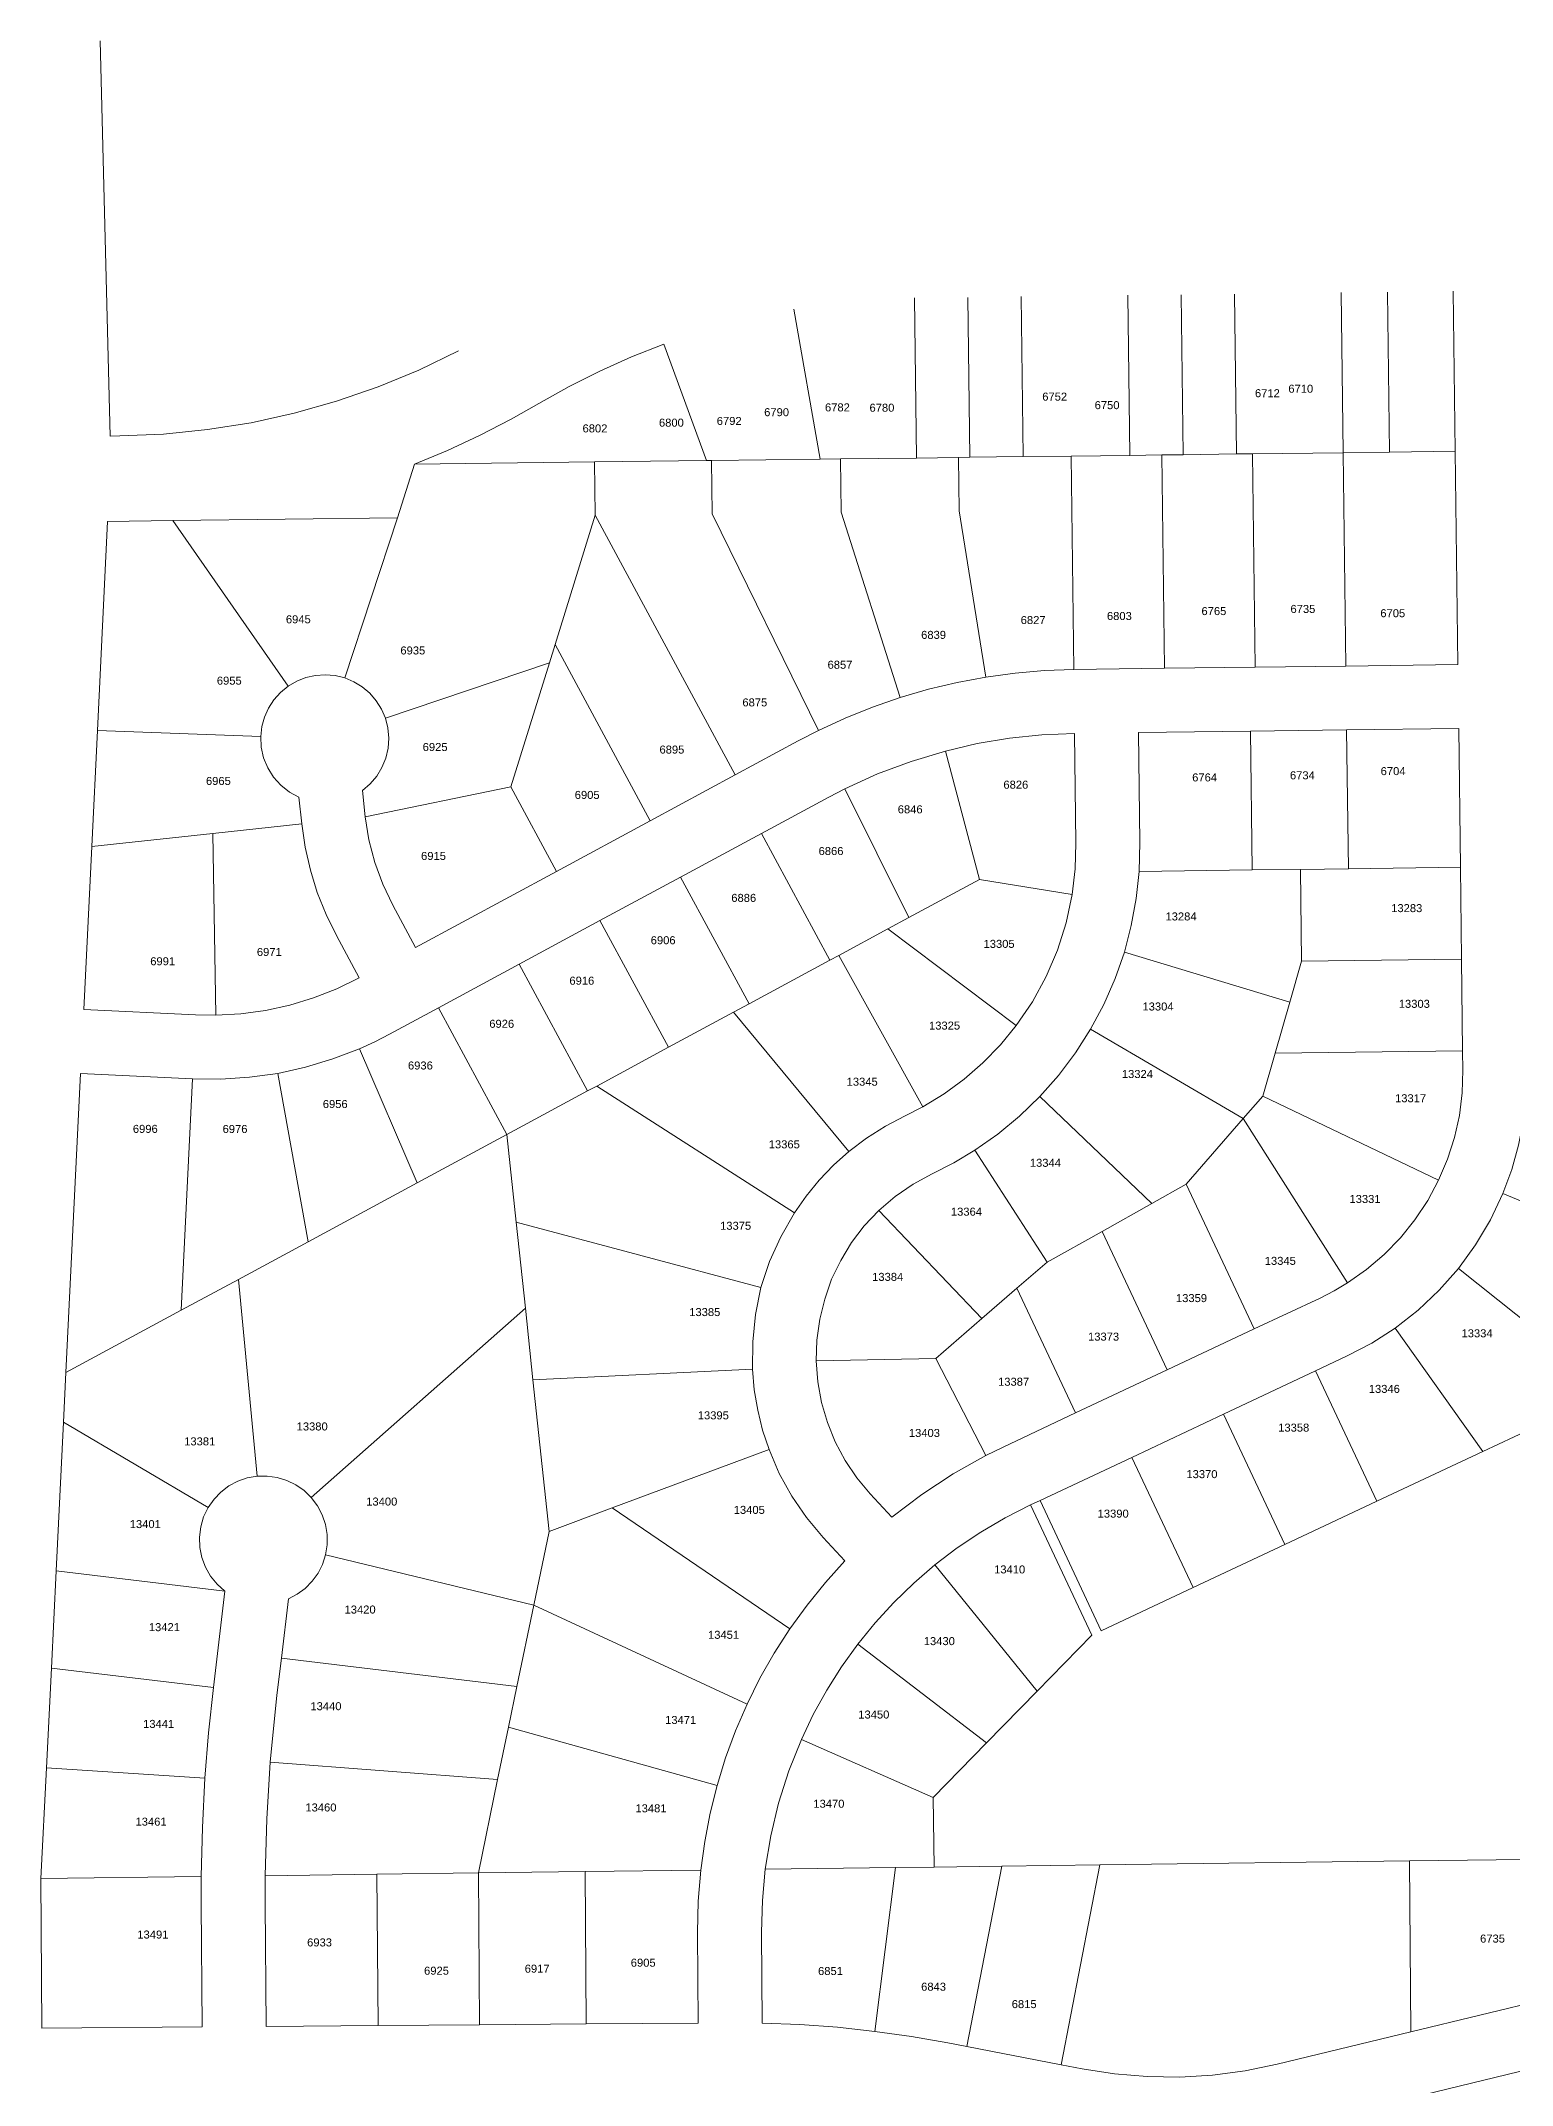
# Model space of a CAD drawing. Header units: feet. Extents: x 865220 to 2843432, y -2240498 to 970288.
# Drawn here: x 2830601 to 2831979, y 968175 to 970091 of the extents above; entities that cross this region are included whole.
import ezdxf
from ezdxf.enums import TextEntityAlignment as Align

# ---------------------------------------------------------------- set-up
doc = ezdxf.new("R2010")
doc.units = ezdxf.units.FT
doc.header["$LTSCALE"] = 0.015
doc.header["$MEASUREMENT"] = 0
doc.layers.add('Dakota County Addresses', color=7, linetype='Continuous')
doc.layers.add('Dakota County Parcels', color=7, linetype='Continuous')
doc.styles.add('Dimensions 100', font='arial.ttf')

# ---------------------------------------------------------------- blocks, each defined once
blk = doc.blocks.new('ACMAP_ANN_TEMPLATE_Dakota County Addresses')
at = {"layer": 'Dakota County Addresses', "style": 'Dimensions 100'}
blk.add_attdef('DakotaCountyAddress', text='', height=50, dxfattribs=at).set_placement((0, 0), align=Align.CENTER)

msp = doc.modelspace()

# ---------------------------------------------------------------- linework, layer by layer
at = {"layer": 'Dakota County Parcels', "lineweight": 5, "ltscale": 100}
for p, q in [((2830665.7, 969720.4), (2830656.1, 970090.8)), ((2831671.1, 969702.9), (2831669.2, 969852.9)), ((2831721.1, 969703.6), (2831719.2, 969853.5)), ((2831821.1, 969704.8), (2831819.2, 969854.8)), ((2831862.6, 969855.3), (2831864.5, 969705.3)), ((2831926, 969706.1), (2831924.2, 969856.1)), ((2831306.3, 969839.3), (2831330.9, 969698.7)), ((2831421.1, 969699.8), (2831419.3, 969849.8)), ((2831471.1, 969700.5), (2831469.3, 969850.4)), ((2831521.1, 969701.1), (2831519.3, 969851.1)), ((2831621.1, 969702.3), (2831619.2, 969852.3)), ((2831184.4, 969806.5), (2831224.5, 969697.4)), ((2831041.4, 969736.1), (2831067.3, 969750.8)), ((2830665.7, 969720.4), (2830674.5, 969720.6)), ((2831421.1, 969699.8), (2831350, 969699)), ((2831460.5, 969700.3), (2831421.1, 969699.8)), ((2831471.1, 969700.5), (2831460.5, 969700.3)), ((2831461.1, 969650.3), (2831460.5, 969700.3)), ((2831521.1, 969701.1), (2831471.1, 969700.5)), ((2831566.1, 969701.6), (2831521.1, 969701.1)), ((2831621.1, 969702.3), (2831566.1, 969701.6)), ((2831651.1, 969702.7), (2831621.1, 969702.3)), ((2831671.1, 969702.9), (2831651.1, 969702.7)), ((2831721.1, 969703.6), (2831671.1, 969702.9)), ((2831736.1, 969703.8), (2831721.1, 969703.6)), ((2831821.1, 969704.8), (2831736.1, 969703.8)), ((2831821.1, 969704.8), (2831864.5, 969705.3)), ((2831864.5, 969705.3), (2831926, 969706.1)), ((2831928.5, 969506.2), (2831926, 969706.1)), ((2830934.8, 969643.8), (2830950.8, 969694)), ((2830950.8, 969694), (2831119.5, 969696.1)), ((2831119.5, 969696.1), (2831224.5, 969697.4)), ((2831120.1, 969646.1), (2831119.5, 969696.1)), ((2831229.1, 969697.4), (2831224.5, 969697.4)), ((2831330.9, 969698.7), (2831229.1, 969697.4)), ((2831229.7, 969647.5), (2831229.1, 969697.4)), ((2831350, 969699), (2831330.9, 969698.7)), ((2831350.7, 969649), (2831350, 969699)), ((2830724.3, 969641.2), (2830934.8, 969643.8)), ((2830885.4, 969493.7), (2830934.8, 969643.8)), ((2831082.5, 969525.1), (2831120.1, 969646.1)), ((2831120.1, 969646.1), (2831251.4, 969402.9)), ((2831229.7, 969647.5), (2831329.4, 969444.5)), ((2831350.7, 969649), (2831406, 969475.4)), ((2831461.1, 969650.3), (2831486.3, 969494.5)), ((2830653.6, 969444.5), (2830663.2, 969640.4)), ((2830663.2, 969640.4), (2830724.3, 969641.2)), ((2830724.3, 969641.2), (2830832.4, 969485.9)), ((2830923.5, 969456), (2831077.2, 969508)), ((2831041, 969391.6), (2831077.2, 969508)), ((2831077.2, 969508), (2831082.5, 969525.1)), ((2831082.5, 969525.1), (2831171.7, 969359.9)), ((2831568.6, 969501.7), (2831653.6, 969502.7)), ((2831653.6, 969502.7), (2831738.6, 969503.8)), ((2831738.6, 969503.8), (2831823.5, 969504.8)), ((2831823.5, 969504.8), (2831928.5, 969506.2)), ((2830648.3, 969335.8), (2830653.6, 969444.5)), ((2830653.6, 969444.5), (2830806.7, 969438.9)), ((2831251.4, 969402.9), (2831310.4, 969434.7)), ((2831329.4, 969444.5), (2831310.4, 969434.7)), ((2831570.6, 969338.9), (2831569.3, 969441.7)), ((2831629.3, 969442.4), (2831734.3, 969443.7)), ((2831630.6, 969339.6), (2831629.3, 969442.4)), ((2831734.3, 969443.7), (2831824.3, 969444.9)), ((2831735.9, 969313.8), (2831734.3, 969443.7)), ((2831824.3, 969444.9), (2831929.3, 969446.2)), ((2831825.9, 969314.9), (2831824.3, 969444.9)), ((2831930.9, 969316.2), (2831929.3, 969446.2)), ((2831448.3, 969425.2), (2831480.1, 969304.8)), ((2831171.7, 969359.9), (2831251.4, 969402.9)), ((2830842.4, 969381.8), (2830845.1, 969357)), ((2830902, 969388.3), (2830904.7, 969363.4)), ((2830904.7, 969363.4), (2831041, 969391.6)), ((2831041, 969391.6), (2831083.7, 969312.4)), ((2831275.9, 969347.9), (2831338.9, 969381.9)), ((2831354, 969389.8), (2831338.9, 969381.9)), ((2831354, 969389.8), (2831414, 969269.1)), ((2830761.9, 969348), (2830845.1, 969357)), ((2831083.7, 969312.4), (2831171.7, 969359.9)), ((2830640.8, 969183), (2830648.3, 969335.8)), ((2830648.3, 969335.8), (2830761.9, 969348)), ((2830764.6, 969177.6), (2830761.9, 969348)), ((2831200.2, 969307.1), (2831275.9, 969347.9)), ((2831275.9, 969347.9), (2831340, 969229.2)), ((2831629.9, 969312.4), (2831630.6, 969339.6)), ((2831825.9, 969314.9), (2831930.9, 969316.2)), ((2831932, 969230.2), (2831930.9, 969316.2)), ((2830951.8, 969241.1), (2831083.7, 969312.4)), ((2831124.6, 969266.2), (2831200.2, 969307.1)), ((2831200.2, 969307.1), (2831264.4, 969188.3)), ((2831414, 969269.1), (2831480.1, 969304.8)), ((2831480.1, 969304.8), (2831567, 969290.6)), ((2831629.9, 969312.4), (2831735.9, 969313.8)), ((2831735.9, 969313.8), (2831780.9, 969314.3)), ((2831780.9, 969314.3), (2831825.9, 969314.9)), ((2831782, 969228.3), (2831780.9, 969314.3)), ((2830930.4, 969280.7), (2830951.8, 969241.1)), ((2831048.9, 969225.4), (2831124.6, 969266.2)), ((2831124.6, 969266.2), (2831188.7, 969147.5)), ((2831348.3, 969233.6), (2831394.3, 969258.4)), ((2831394.3, 969258.4), (2831414, 969269.1)), ((2831394.3, 969258.4), (2831514.7, 969167.9)), ((2830877.6, 969252.2), (2830899, 969212.7)), ((2830973.2, 969184.6), (2831048.9, 969225.4)), ((2831048.9, 969225.4), (2831113, 969106.6)), ((2831264.4, 969188.3), (2831340, 969229.2)), ((2831340, 969229.2), (2831348.3, 969233.6)), ((2831348.3, 969233.6), (2831427, 969091.6)), ((2831616, 969236.8), (2831770.9, 969189.7)), ((2831770.9, 969189.7), (2831782, 969228.3)), ((2831782, 969228.3), (2831932, 969230.2)), ((2831933, 969144.2), (2831932, 969230.2)), ((2830640.8, 969183), (2830745.6, 969177.9)), ((2830927.5, 969159.9), (2830973.2, 969184.6)), ((2830973.2, 969184.6), (2831037.3, 969065.8)), ((2831249.7, 969180.4), (2831264.4, 969188.3)), ((2831757.2, 969142), (2831770.9, 969189.7)), ((2830745.6, 969177.9), (2830764.6, 969177.6)), ((2831188.7, 969147.5), (2831249.7, 969180.4)), ((2831249.7, 969180.4), (2831357.7, 969049.8)), ((2831584.3, 969164.4), (2831727.4, 969080.7)), ((2830899.2, 969146.2), (2830953.3, 969020.4)), ((2831121.6, 969111.2), (2831188.7, 969147.5)), ((2831757.2, 969142), (2831933, 969144.2)), ((2831933.3, 969126.2), (2831933, 969144.2)), ((2831745.6, 969101.7), (2831757.2, 969142)), ((2830624.1, 968842.7), (2830637.8, 969123.1)), ((2830637.8, 969123.1), (2830742.7, 969118)), ((2830732, 968901), (2830742.7, 969118)), ((2830851.1, 968965.2), (2830822.6, 969123.1)), ((2831037.3, 969065.8), (2831113, 969106.6)), ((2831113, 969106.6), (2831121.6, 969111.2)), ((2831121.6, 969111.2), (2831306.8, 968992.3)), ((2831410.5, 969083.2), (2831427, 969091.6)), ((2831536.7, 969101.3), (2831641.6, 969001)), ((2831727.4, 969080.7), (2831745.6, 969101.7)), ((2831745.6, 969101.7), (2831910.5, 969022.9)), ((2831673.9, 969019.2), (2831727.4, 969080.7)), ((2831727.4, 969080.7), (2831825.2, 968926.7)), ((2830953.3, 969020.4), (2831037.3, 969065.8)), ((2831037.3, 969065.8), (2831046.1, 968983.6)), ((2831475.8, 969051), (2831543.6, 968946)), ((2830851.1, 968965.2), (2830953.3, 969020.4)), ((2831641.6, 969001), (2831673.9, 969019.2)), ((2831673.9, 969019.2), (2831737.7, 968883.5)), ((2831970.7, 969010.5), (2832100.4, 968956.4)), ((2831385.8, 968994.4), (2831482.5, 968893.3)), ((2831595.2, 968975), (2831641.6, 969001)), ((2831046.1, 968983.6), (2831275.2, 968922.3)), ((2831046.1, 968983.6), (2831054.7, 968902.9)), ((2831543.6, 968946), (2831595.2, 968975)), ((2831595.2, 968975), (2831656.2, 968845.2)), ((2830785.7, 968929.9), (2830851.1, 968965.2)), ((2831515.3, 968921.6), (2831543.6, 968946)), ((2831929.1, 968940.3), (2832041.1, 968850.7)), ((2830732, 968901), (2830785.7, 968929.9)), ((2830785.7, 968929.9), (2830803.4, 968745.5)), ((2831482.5, 968893.3), (2831515.3, 968921.6)), ((2831515.3, 968921.6), (2831570.3, 968804.8)), ((2830624.1, 968842.7), (2830732, 968901)), ((2830854.1, 968725.5), (2831054.7, 968902.9)), ((2831054.7, 968902.9), (2831061.8, 968835.9)), ((2831737.7, 968883.5), (2831799.4, 968912.5)), ((2831439.2, 968855.9), (2831482.5, 968893.3)), ((2831656.2, 968845.2), (2831737.7, 968883.5)), ((2831869.8, 968884.4), (2831951.8, 968768.7)), ((2831795.1, 968844.2), (2831824.9, 968858.2)), ((2830621.8, 968796.2), (2830624.1, 968842.7)), ((2831061.8, 968835.9), (2831267.6, 968845.7)), ((2831327.3, 968853.5), (2831439.2, 968855.9)), ((2831439.2, 968855.9), (2831486.1, 968764.8)), ((2831570.3, 968804.8), (2831656.2, 968845.2)), ((2831708.9, 968803.6), (2831795.1, 968844.2)), ((2831795.1, 968844.2), (2831852.5, 968722)), ((2831061.8, 968835.9), (2831076.9, 968693.7)), ((2831502.4, 968772.8), (2831570.3, 968804.8)), ((2831622.9, 968763.2), (2831708.9, 968803.6)), ((2831708.9, 968803.6), (2831766.3, 968681.5)), ((2830614.9, 968656.8), (2830621.8, 968796.2)), ((2830621.8, 968796.2), (2830757.5, 968716.2)), ((2831951.8, 968768.7), (2832010.7, 968796.3)), ((2831136.1, 968715.8), (2831283, 968770.5)), ((2831502.4, 968772.8), (2831486.1, 968764.8)), ((2831537, 968722.8), (2831622.9, 968763.2)), ((2831622.9, 968763.2), (2831680.4, 968641.1)), ((2831852.5, 968722), (2831951.8, 968768.7)), ((2831377.8, 968728.9), (2831398.1, 968707)), ((2831527.9, 968718.6), (2831537, 968722.8)), ((2831537, 968722.8), (2831594.4, 968600.7)), ((2831766.3, 968681.5), (2831852.5, 968722)), ((2831076.9, 968693.7), (2831136.1, 968715.8)), ((2831136.1, 968715.8), (2831302.5, 968602.4)), ((2831527.9, 968718.6), (2831585.4, 968596.4)), ((2831062.6, 968624.7), (2831076.9, 968693.7)), ((2831333.8, 968688.1), (2831354.1, 968666.2)), ((2830867.5, 968671.7), (2831062.6, 968624.7)), ((2831680.4, 968641.1), (2831766.3, 968681.5)), ((2830610.5, 968565.7), (2830614.9, 968656.8)), ((2830614.9, 968656.8), (2830773.1, 968637.8)), ((2831438.3, 968662.3), (2831534.2, 968544)), ((2830762.3, 968547.4), (2830773.1, 968637.8)), ((2830826, 968575), (2830832.7, 968630.6)), ((2831594.4, 968600.7), (2831680.4, 968641.1)), ((2831046.8, 968548.4), (2831062.6, 968624.7)), ((2831062.6, 968624.7), (2831262.4, 968531.8)), ((2831366.1, 968588), (2831486.9, 968495.6)), ((2831534.2, 968544), (2831585.4, 968596.4)), ((2830821.8, 968540.2), (2830826, 968575)), ((2830826, 968575), (2831046.8, 968548.4)), ((2830605.9, 968472.3), (2830610.5, 968565.7)), ((2830610.5, 968565.7), (2830762.3, 968547.4)), ((2830821.8, 968540.2), (2830815.6, 968477.6)), ((2831038.9, 968510.3), (2831046.8, 968548.4)), ((2831486.9, 968495.6), (2831534.2, 968544)), ((2831028.7, 968461.1), (2831038.9, 968510.3)), ((2831038.9, 968510.3), (2831234.3, 968455.7)), ((2831313.3, 968498.8), (2831436.8, 968444.3)), ((2831436.8, 968444.3), (2831486.9, 968495.6)), ((2830815.6, 968477.6), (2831028.7, 968461.1)), ((2830600.7, 968368.4), (2830605.9, 968472.3)), ((2830605.9, 968472.3), (2830754.3, 968462.4)), ((2831010.6, 968373.7), (2831028.7, 968461.1)), ((2831437.7, 968379.2), (2831436.8, 968444.3)), ((2831279.5, 968377.2), (2831401.4, 968378.7)), ((2831382.3, 968225.2), (2831401.4, 968378.7)), ((2831401.4, 968378.7), (2831437.7, 968379.2)), ((2831437.7, 968379.2), (2831501.1, 968380)), ((2831468.5, 968211), (2831501.1, 968380)), ((2831501.1, 968380), (2831593, 968381.2)), ((2831556.8, 968193.9), (2831593, 968381.2)), ((2831593, 968381.2), (2831883.3, 968384.9)), ((2831883.3, 968384.9), (2832018.9, 968386.7)), ((2831884.4, 968224.6), (2831883.3, 968384.9)), ((2830600.7, 968368.4), (2830750.8, 968370.4)), ((2830601.7, 968228.2), (2830600.7, 968368.4)), ((2830750.8, 968370.4), (2830750.8, 968344.3)), ((2830810.9, 968371.1), (2830810.8, 968344.8)), ((2830810.9, 968371.1), (2830915.6, 968372.5)), ((2830915.6, 968372.5), (2831010.6, 968373.7)), ((2830916.7, 968230.6), (2830915.6, 968372.5)), ((2831010.6, 968373.7), (2831110.6, 968375)), ((2831011.7, 968231.3), (2831010.6, 968373.7)), ((2831110.6, 968375), (2831219, 968376.4)), ((2831111.7, 968232.1), (2831110.6, 968375)), ((2830751.7, 968229.3), (2830750.8, 968344.3)), ((2830811.7, 968229.8), (2830810.8, 968344.8)), ((2831216.6, 968232.9), (2831216, 968317.9)), ((2831276.6, 968232.9), (2831276, 968318.3)), ((2831884.4, 968224.6), (2832013.9, 968255.9)), ((2830601.7, 968228.2), (2830751.7, 968229.3)), ((2830811.7, 968229.8), (2830916.7, 968230.6)), ((2830916.7, 968230.6), (2831011.7, 968231.3)), ((2831011.7, 968231.3), (2831111.7, 968232.1)), ((2831111.7, 968232.1), (2831216.6, 968232.9)), ((2831759.1, 968194.3), (2831884.4, 968224.6)), ((2831450.7, 968214.4), (2831468.5, 968211)), ((2831468.5, 968211), (2831556.8, 968193.9)), ((2831556.8, 968193.9), (2831576.5, 968190.1)), ((2831884.8, 968163), (2832028, 968197.6))]:
    msp.add_line(p, q, dxfattribs=at)
for points in [[(2830674.5, 969720.6), (2830715.7, 969722.3), (2830756.8, 969726.4), (2830797.6, 969732.9), (2830837.9, 969741.8), (2830877.6, 969753), (2830916.6, 969766.6), (2830954.7, 969782.3), (2830991.9, 969800.3)], [(2831184.4, 969806.5), (2831154.2, 969794.6), (2831124.6, 969781.3), (2831095.6, 969766.7), (2831067.3, 969750.8)], [(2830950.8, 969694), (2830981.6, 969706.7), (2831011.8, 969720.8), (2831041.4, 969736.1)], [(2831568.6, 969501.7), (2831566.7, 969651.6), (2831566.1, 969701.6)], [(2831653.6, 969502.7), (2831651.7, 969652.7), (2831651.1, 969702.7)], [(2831738.6, 969503.8), (2831736.7, 969653.8), (2831736.1, 969703.8)], [(2831823.5, 969504.8), (2831821.7, 969654.8), (2831821.1, 969704.8)], [(2830885.4, 969493.7), (2830876.4, 969495.9), (2830867.2, 969496.7), (2830858, 969496.1), (2830849, 969494), (2830840.4, 969490.6), (2830832.4, 969485.9)], [(2830923.5, 969456), (2830919.8, 969464.5), (2830914.9, 969472.3), (2830908.9, 969479.3), (2830901.8, 969485.3), (2830894, 969490.1), (2830885.4, 969493.7)], [(2831486.3, 969494.5), (2831459.2, 969489.5), (2831432.5, 969483.1), (2831406, 969475.4)], [(2831568.6, 969501.7), (2831541.1, 969500.6), (2831513.6, 969498.3), (2831486.3, 969494.5)], [(2830832.4, 969485.9), (2830825.2, 969480.1), (2830819, 969473.2), (2830814, 969465.4), (2830810.2, 969457), (2830807.8, 969448.1), (2830806.7, 969438.9)], [(2831406, 969475.4), (2831380, 969466.3), (2831354.4, 969456), (2831329.4, 969444.5)], [(2830902, 969388.3), (2830909.2, 969394.4), (2830915.4, 969401.7), (2830920.3, 969409.8), (2830923.8, 969418.6), (2830926, 969427.8), (2830926.6, 969437.3), (2830925.8, 969446.8), (2830923.5, 969456)], [(2830806.7, 969438.9), (2830807.2, 969428.7), (2830809.4, 969418.8), (2830813.3, 969409.3), (2830818.7, 969400.7), (2830825.5, 969393.1), (2830833.5, 969386.7), (2830842.4, 969381.8)], [(2831569.3, 969441.7), (2831538.8, 969440.4), (2831508.3, 969437.2), (2831478.1, 969432.1), (2831448.3, 969425.2)], [(2831448.3, 969425.2), (2831416.1, 969415.5), (2831384.6, 969403.7), (2831354, 969389.8)], [(2830845.1, 969357), (2830848.3, 969335.2), (2830853.2, 969313.6), (2830859.7, 969292.6), (2830867.9, 969272.1), (2830877.6, 969252.2)], [(2830904.7, 969363.4), (2830908.1, 969341.9), (2830913.5, 969320.8), (2830921, 969300.4), (2830930.4, 969280.7)], [(2831567, 969290.6), (2831569.9, 969314.7), (2831570.6, 969338.9)], [(2831616, 969236.8), (2831622.5, 969261.7), (2831627.1, 969286.9), (2831629.9, 969312.4)], [(2831514.7, 969167.9), (2831529.8, 969190.2), (2831542.7, 969213.8), (2831553.3, 969238.6), (2831561.4, 969264.3), (2831567, 969290.6)], [(2831584.3, 969164.4), (2831596.7, 969187.7), (2831607.3, 969211.9), (2831616, 969236.8)], [(2830764.6, 969177.6), (2830787.9, 969178.9), (2830811.1, 969182), (2830833.9, 969187), (2830856.2, 969193.8), (2830878, 969202.4), (2830899, 969212.7)], [(2831427, 969091.6), (2831447, 969103.8), (2831465.8, 969117.6), (2831483.5, 969133), (2831499.8, 969149.8), (2831514.7, 969167.9)], [(2831536.7, 969101.3), (2831554.2, 969121.1), (2831570.1, 969142.2), (2831584.3, 969164.4)], [(2830822.6, 969123.1), (2830848.7, 969128.9), (2830874.3, 969136.6), (2830899.2, 969146.2)], [(2830899.2, 969146.2), (2830913.5, 969152.7), (2830927.5, 969159.9)], [(2831910.5, 969022.9), (2831918.8, 969042.6), (2831925.3, 969062.9), (2831929.9, 969083.7), (2831932.5, 969104.9), (2831933.3, 969126.2)], [(2831970.7, 969010.5), (2831979, 969032.9), (2831985.4, 969055.9), (2831989.9, 969079.4), (2831992.6, 969103.1), (2831993.2, 969127)], [(2830742.7, 969118), (2830769.4, 969117.7), (2830796.1, 969119.4), (2830822.6, 969123.1)], [(2831475.8, 969051), (2831497.4, 969066.2), (2831517.7, 969083), (2831536.7, 969101.3)], [(2831410.5, 969083.2), (2831392, 969073.5), (2831374.4, 969062.4), (2831357.7, 969049.8)], [(2831357.7, 969049.8), (2831343.4, 969036.9), (2831330.1, 969023), (2831317.8, 969008.1), (2831306.8, 968992.3)], [(2831436, 969028.9), (2831456.3, 969039.3), (2831475.8, 969051)], [(2831436, 969028.9), (2831418.1, 969019.3), (2831401.3, 969007.7), (2831385.8, 968994.4)], [(2831825.2, 968926.7), (2831843, 968939.2), (2831859.5, 968953.3), (2831874.7, 968968.8), (2831888.3, 968985.7), (2831900.3, 969003.8), (2831910.5, 969022.9)], [(2831929.1, 968940.3), (2831945.1, 968962.4), (2831959, 968985.9), (2831970.7, 969010.5)], [(2831306.8, 968992.3), (2831294.1, 968970), (2831283.6, 968946.6), (2831275.2, 968922.3)], [(2831385.8, 968994.4), (2831372.3, 968980.2), (2831360.4, 968964.6), (2831350.2, 968947.8), (2831341.7, 968930.1), (2831335.2, 968911.6), (2831330.5, 968892.6), (2831327.9, 968873.1), (2831327.3, 968853.5)], [(2831869.8, 968884.4), (2831891.3, 968901.2), (2831911.1, 968919.9), (2831929.1, 968940.3)], [(2831275.2, 968922.3), (2831270.3, 968897.1), (2831267.8, 968871.5), (2831267.6, 968845.7)], [(2831799.4, 968912.5), (2831812.5, 968919.2), (2831825.2, 968926.7)], [(2831824.9, 968858.2), (2831847.9, 968870.3), (2831869.8, 968884.4)], [(2831267.6, 968845.7), (2831269.2, 968826.5), (2831272.4, 968807.5), (2831277, 968788.8), (2831283, 968770.5)], [(2831327.3, 968853.5), (2831328.8, 968833.9), (2831332.2, 968814.6), (2831337.7, 968795.8), (2831345.1, 968777.6), (2831354.3, 968760.2), (2831365.2, 968744), (2831377.8, 968728.9)], [(2831283, 968770.5), (2831292.6, 968748.2), (2831304.4, 968726.8), (2831318.1, 968706.7), (2831333.8, 968688.1)], [(2831486.1, 968764.8), (2831455.5, 968747.6), (2831426.1, 968728.3), (2831398.1, 968707)], [(2830803.4, 968745.5), (2830794.1, 968743.9), (2830785.2, 968740.8), (2830776.9, 968736.4), (2830769.4, 968730.7), (2830762.9, 968723.9), (2830757.5, 968716.2)], [(2830854.1, 968725.5), (2830847.3, 968732.1), (2830839.6, 968737.5), (2830831.1, 968741.6), (2830822.1, 968744.3), (2830812.8, 968745.7), (2830803.4, 968745.5)], [(2830867.5, 968671.7), (2830869, 968681.2), (2830868.9, 968690.8), (2830867.4, 968700.3), (2830864.3, 968709.4), (2830859.8, 968717.9), (2830854.1, 968725.5)], [(2830757.5, 968716.2), (2830753.2, 968707.5), (2830750.4, 968698.2), (2830749.2, 968688.5), (2830749.6, 968678.8), (2830751.5, 968669.3), (2830754.9, 968660.2), (2830759.7, 968651.8), (2830765.9, 968644.2), (2830773.1, 968637.8)], [(2831527.9, 968718.6), (2831504.3, 968706.5), (2831481.4, 968693.1), (2831459.4, 968678.3), (2831438.3, 968662.3)], [(2830832.7, 968630.6), (2830840.9, 968634.9), (2830848.4, 968640.4), (2830855, 968647.1), (2830860.4, 968654.6), (2830864.6, 968662.9), (2830867.5, 968671.7)], [(2831354.1, 968666.2), (2831335.8, 968645.9), (2831318.6, 968624.6), (2831302.5, 968602.4)], [(2831438.3, 968662.3), (2831418.6, 968645.3), (2831400, 968627.2), (2831382.4, 968608.1), (2831366.1, 968588)], [(2831302.5, 968602.4), (2831287.9, 968579.6), (2831274.5, 968556.1), (2831262.4, 968531.8)], [(2831366.1, 968588), (2831350.9, 968566.9), (2831337.1, 968544.9), (2831324.5, 968522.2), (2831313.3, 968498.8)], [(2830762.3, 968547.4), (2830757.8, 968505), (2830754.3, 968462.4)], [(2831262.4, 968531.8), (2831251.7, 968507), (2831242.3, 968481.6), (2831234.3, 968455.7)], [(2831313.3, 968498.8), (2831301.6, 968469.4), (2831292, 968439.2), (2831284.6, 968408.4), (2831279.5, 968377.2)], [(2830815.6, 968477.6), (2830812.3, 968424.4), (2830810.9, 968371.1)], [(2830754.3, 968462.4), (2830752, 968416.4), (2830750.8, 968370.4)], [(2831234.3, 968455.7), (2831227.8, 968429.6), (2831222.7, 968403.1), (2831219, 968376.4)], [(2831279.5, 968377.2), (2831276.8, 968347.8), (2831276, 968318.3)], [(2831219, 968376.4), (2831216.6, 968347.2), (2831216, 968317.9)], [(2831382.3, 968225.2), (2831347.2, 968229), (2831311.9, 968231.5), (2831276.6, 968232.9)], [(2831450.7, 968214.4), (2831416.6, 968220.4), (2831382.3, 968225.2)], [(2831576.5, 968190.1), (2831606.8, 968185.4), (2831637.3, 968182.8), (2831668, 968182.4), (2831698.6, 968184.2), (2831729.1, 968188.2), (2831759.1, 968194.3)]]:
    msp.add_lwpolyline(points, dxfattribs=at)

# ---------------------------------------------------------------- block references
at = {"layer": 'Dakota County Addresses', "lineweight": 5, "ltscale": 100, "xscale": 0.15, "yscale": 0.15, "zscale": 0.15}
for p, values in [((2831550.7, 969753.6), {'DakotaCountyAddress': '6752'}), ((2831750, 969756.8), {'DakotaCountyAddress': '6712'}), ((2831781.3, 969761), {'DakotaCountyAddress': '6710'}), ((2831245.7, 969730.8), {'DakotaCountyAddress': '6792'}), ((2831290.1, 969739), {'DakotaCountyAddress': '6790'}), ((2831347.1, 969743.5), {'DakotaCountyAddress': '6782'}), ((2831388.8, 969743.2), {'DakotaCountyAddress': '6780'}), ((2831599.8, 969745.6), {'DakotaCountyAddress': '6750'}), ((2831119.9, 969723.8), {'DakotaCountyAddress': '6802'}), ((2831191.5, 969729.2), {'DakotaCountyAddress': '6800'}), ((2830841.9, 969544.9), {'DakotaCountyAddress': '6945'}), ((2831530.5, 969544.2), {'DakotaCountyAddress': '6827'}), ((2831611.3, 969548), {'DakotaCountyAddress': '6803'}), ((2831699.9, 969552.6), {'DakotaCountyAddress': '6765'}), ((2831783.3, 969554.6), {'DakotaCountyAddress': '6735'}), ((2831867.5, 969550.6), {'DakotaCountyAddress': '6705'}), ((2831437.2, 969530.3), {'DakotaCountyAddress': '6839'}), ((2830949.2, 969515.7), {'DakotaCountyAddress': '6935'}), ((2831349.5, 969502.3), {'DakotaCountyAddress': '6857'}), ((2830777.2, 969487.4), {'DakotaCountyAddress': '6955'}), ((2831269.7, 969467), {'DakotaCountyAddress': '6875'}), ((2830970.1, 969425.2), {'DakotaCountyAddress': '6925'}), ((2831192, 969422.8), {'DakotaCountyAddress': '6895'}), ((2830767, 969393.4), {'DakotaCountyAddress': '6965'}), ((2831514.3, 969389.9), {'DakotaCountyAddress': '6826'}), ((2831691.2, 969396.7), {'DakotaCountyAddress': '6764'}), ((2831782.8, 969398.7), {'DakotaCountyAddress': '6734'}), ((2831867.8, 969402.6), {'DakotaCountyAddress': '6704'}), ((2831112.6, 969380.3), {'DakotaCountyAddress': '6905'}), ((2831415.3, 969366.8), {'DakotaCountyAddress': '6846'}), ((2831341.1, 969327.7), {'DakotaCountyAddress': '6866'}), ((2830968.6, 969323.1), {'DakotaCountyAddress': '6915'}), ((2831259.3, 969283.8), {'DakotaCountyAddress': '6886'}), ((2831880.6, 969274.2), {'DakotaCountyAddress': '13283'}), ((2831669.1, 969266.4), {'DakotaCountyAddress': '13284'}), ((2830814.7, 969233.1), {'DakotaCountyAddress': '6971'}), ((2831183.8, 969244.1), {'DakotaCountyAddress': '6906'}), ((2831498.6, 969240.7), {'DakotaCountyAddress': '13305'}), ((2830714.8, 969224.4), {'DakotaCountyAddress': '6991'}), ((2831107.6, 969206.2), {'DakotaCountyAddress': '6916'}), ((2831647.5, 969182), {'DakotaCountyAddress': '13304'}), ((2831887.7, 969184.5), {'DakotaCountyAddress': '13303'}), ((2831032.5, 969165.8), {'DakotaCountyAddress': '6926'}), ((2831447.5, 969164.1), {'DakotaCountyAddress': '13325'}), ((2830956.3, 969126.7), {'DakotaCountyAddress': '6936'}), ((2831628.2, 969118.7), {'DakotaCountyAddress': '13324'}), ((2831370.3, 969111.5), {'DakotaCountyAddress': '13345'}), ((2830876.5, 969090.6), {'DakotaCountyAddress': '6956'}), ((2831884.2, 969096), {'DakotaCountyAddress': '13317'}), ((2830698.5, 969067.3), {'DakotaCountyAddress': '6996'}), ((2830782.6, 969067.2), {'DakotaCountyAddress': '6976'}), ((2831297.3, 969052.8), {'DakotaCountyAddress': '13365'}), ((2831542, 969035.5), {'DakotaCountyAddress': '13344'}), ((2831468, 968989.7), {'DakotaCountyAddress': '13364'}), ((2831841.5, 969001.6), {'DakotaCountyAddress': '13331'}), ((2831251.7, 968976.5), {'DakotaCountyAddress': '13375'}), ((2831394.2, 968928.6), {'DakotaCountyAddress': '13384'}), ((2831762.1, 968943.6), {'DakotaCountyAddress': '13345'}), ((2831678.9, 968908.7), {'DakotaCountyAddress': '13359'}), ((2831222.8, 968895.6), {'DakotaCountyAddress': '13385'}), ((2831596.5, 968872.6), {'DakotaCountyAddress': '13373'}), ((2831946.5, 968875.7), {'DakotaCountyAddress': '13334'}), ((2831512.2, 968830.3), {'DakotaCountyAddress': '13387'}), ((2831859.6, 968823.6), {'DakotaCountyAddress': '13346'}), ((2831230.8, 968798.8), {'DakotaCountyAddress': '13395'}), ((2830749.5, 968774.4), {'DakotaCountyAddress': '13381'}), ((2830854.9, 968788.4), {'DakotaCountyAddress': '13380'}), ((2831428.6, 968782.3), {'DakotaCountyAddress': '13403'}), ((2831774.7, 968787.3), {'DakotaCountyAddress': '13358'}), ((2831688.7, 968743.7), {'DakotaCountyAddress': '13370'}), ((2830920.1, 968718), {'DakotaCountyAddress': '13400'}), ((2830698.5, 968696.9), {'DakotaCountyAddress': '13401'}), ((2831264.5, 968710.2), {'DakotaCountyAddress': '13405'}), ((2831605.5, 968706.7), {'DakotaCountyAddress': '13390'}), ((2831508.5, 968654.4), {'DakotaCountyAddress': '13410'}), ((2830716.4, 968600.3), {'DakotaCountyAddress': '13421'}), ((2830899.8, 968616.8), {'DakotaCountyAddress': '13420'}), ((2831240.4, 968593.1), {'DakotaCountyAddress': '13451'}), ((2831442.6, 968587.2), {'DakotaCountyAddress': '13430'}), ((2830867.8, 968526.2), {'DakotaCountyAddress': '13440'}), ((2830711, 968509.6), {'DakotaCountyAddress': '13441'}), ((2831200.2, 968513.3), {'DakotaCountyAddress': '13471'}), ((2831381.2, 968518.4), {'DakotaCountyAddress': '13450'}), ((2830863.1, 968431.3), {'DakotaCountyAddress': '13460'}), ((2831172.4, 968430.5), {'DakotaCountyAddress': '13481'}), ((2831339.1, 968434.8), {'DakotaCountyAddress': '13470'}), ((2830703.9, 968418), {'DakotaCountyAddress': '13461'}), ((2830705.6, 968312.2), {'DakotaCountyAddress': '13491'}), ((2830861.8, 968304.8), {'DakotaCountyAddress': '6933'}), ((2831961, 968308.4), {'DakotaCountyAddress': '6735'}), ((2830971.4, 968278.3), {'DakotaCountyAddress': '6925'}), ((2831065.7, 968280.2), {'DakotaCountyAddress': '6917'}), ((2831165.1, 968285.8), {'DakotaCountyAddress': '6905'}), ((2831340.6, 968278), {'DakotaCountyAddress': '6851'}), ((2831437.2, 968263.3), {'DakotaCountyAddress': '6843'}), ((2831522.1, 968247), {'DakotaCountyAddress': '6815'})]:
    msp.add_blockref('ACMAP_ANN_TEMPLATE_Dakota County Addresses', p, dxfattribs=at).add_auto_attribs(values)

doc.saveas('drawing.dxf')
